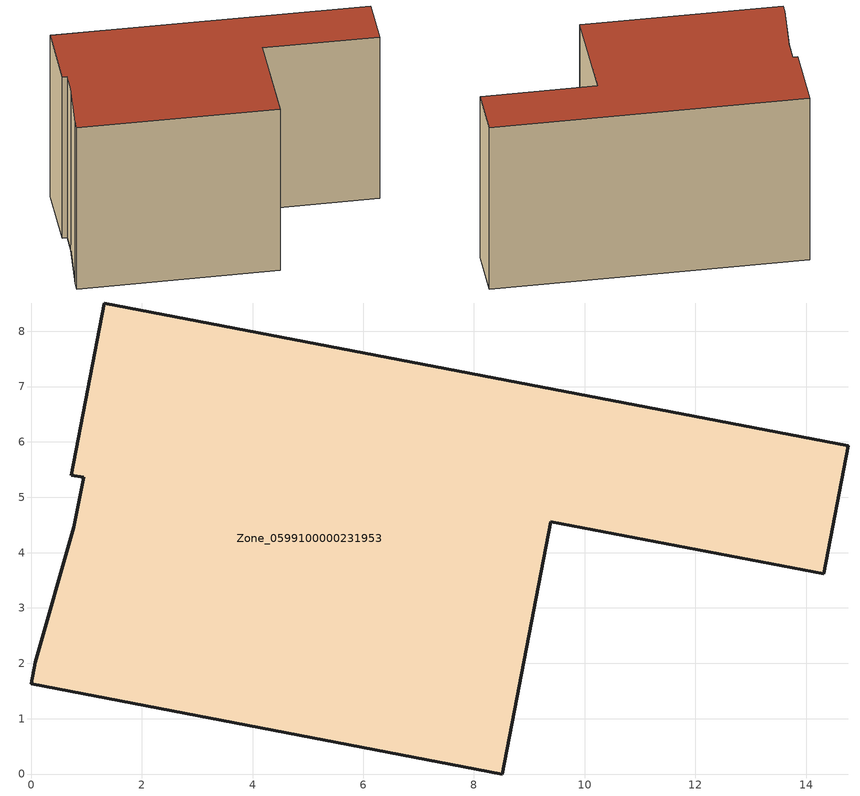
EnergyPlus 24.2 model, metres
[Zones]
Zone_0599100000231953
 floor ground (C_G): 8.52,0 0,1.63 0.07,2.02 0.77,4.46 0.95,5.36 0.72,5.4 1.32,8.51 14.76,5.93 14.32,3.62 9.39,4.56 z0
 wall outside (C_F): 14.32,3.62 14.76,5.93 1.32,8.51 0.72,5.4 0.95,5.36 0.77,4.46 0.07,2.02 0,1.63 8.52,0 9.39,4.56 14.32,3.62 z0:8.21
 roof outside (C_R): 0.95,5.36 0.77,4.46 0.07,2.02 0,1.63 8.52,0 9.39,4.56 14.32,3.62 14.76,5.93 1.32,8.51 0.72,5.4 z8.21
[BUILDING]
Pand.0599100000231953: North Axis=0; Terrain=City; Loads Convergence Tolerance Value=0.04; Temperature Convergence Tolerance Value=0.4; Solar Distribution=FullExterior; Maximum Number of Warmup Days=25; Minimum Number of Warmup Days=1
[Site:Location]
Rotterdam.The.Hague.AP_ZH_NLD Design_Conditions: Latitude=51.96; Longitude=4.45; Time Zone=1; Elevation=-4.5
[SITE:GROUNDTEMPERATURE:BUILDINGSURFACE]
18, 18, 18, 18, 18, 18, 18, 18, 18, 18, 18, 18
[MATERIAL] Thermal Absorptance=0.9; Solar Absorptance=0.7; Visible Absorptance=0.7
Name | Roughness | Thickness | Conductivity | Density | Specific Heat
G.D.1965 | MediumSmooth | 0.15 | 1 | 540 | 1210
F.D.1965 | Rough | 0.3 | 0.857143 | 1920 | 840
R.D.1965 | MediumRough | 0.2 | 0.08 | 1500 | 1000
[CONSTRUCTION]
C_G: G.D.1965
C_F: F.D.1965
C_R: R.D.1965
[ZONE]
Zone_0599100000231953: Type=1; Multiplier=1; Ceiling Height=Autocalculate; Volume=Autocalculate; Floor Area=autocalculate; Part of Total Floor Area=Yes
[ZONEINFILTRATION:DESIGNFLOWRATE]
Infil_Zone_0599100000231953: Zone or ZoneList or Space or SpaceList=Zone_0599100000231953; Schedule=AlwaysOn; Design Flow Rate Calculation Method=Flow/Area; Flow Rate per Floor Area=0.0042; Constant Term Coefficient=1; Temperature Term Coefficient=0; Velocity Term Coefficient=0; Velocity Squared Term Coefficient=0
[HVACTEMPLATE:ZONE:IDEALLOADSAIRSYSTEM]
Zone_0599100000231953: Maximum Heating Supply Air Temperature=50; Minimum Cooling Supply Air Temperature=13; Maximum Heating Supply Air Humidity Ratio=0.0156; Minimum Cooling Supply Air Humidity Ratio=0.0077; Heating Limit=NoLimit; Cooling Limit=NoLimit; Dehumidification Control Type=ConstantSensibleHeatRatio; Cooling Sensible Heat Ratio=0.7; Dehumidification Setpoint=60; Humidification Control Type=None; Humidification Setpoint=30; Outdoor Air Method=None; Outdoor Air Flow Rate per Person=0.00944; Outdoor Air Flow Rate per Zone Floor Area=0; Outdoor Air Flow Rate per Zone=0; Demand Controlled Ventilation Type=None; Outdoor Air Economizer Type=NoEconomizer; Heat Recovery Type=None; Sensible Heat Recovery Effectiveness=0.7; Latent Heat Recovery Effectiveness=0.65
[ZONECONTROL:THERMOSTAT]
ThermostatControl_Zone_0599100000231953: Zone or ZoneList=Zone_0599100000231953; Control Type Schedule=DualSetpointControlType; Control 1=Thermostat_Zone_0599100000231953; Temperature Difference Between Cutout And Setpoint=0
[THERMOSTATSETPOINT:DUALSETPOINT]
Thermostat_Zone_0599100000231953: Heating Setpoint Temperature Schedule=HeatingSetpoint_Zone_0599100000231953; Cooling Setpoint Temperature Schedule=CoolingSetpoint_Zone_0599100000231953
[SCHEDULE:COMPACT]
HeatingSetpoint_Zone_0599100000231953: Through: 12/31, For: AllDays, Until: 24:00, 21
CoolingSetpoint_Zone_0599100000231953: Through: 12/31, For: AllDays, Until: 24:00, 24
DualSetpointControlType: Through: 12/31, For: AllDays, Until: 24:00, 4
AlwaysOn: Through: 12/31, For: AllDays, Until: 24:00, 1
